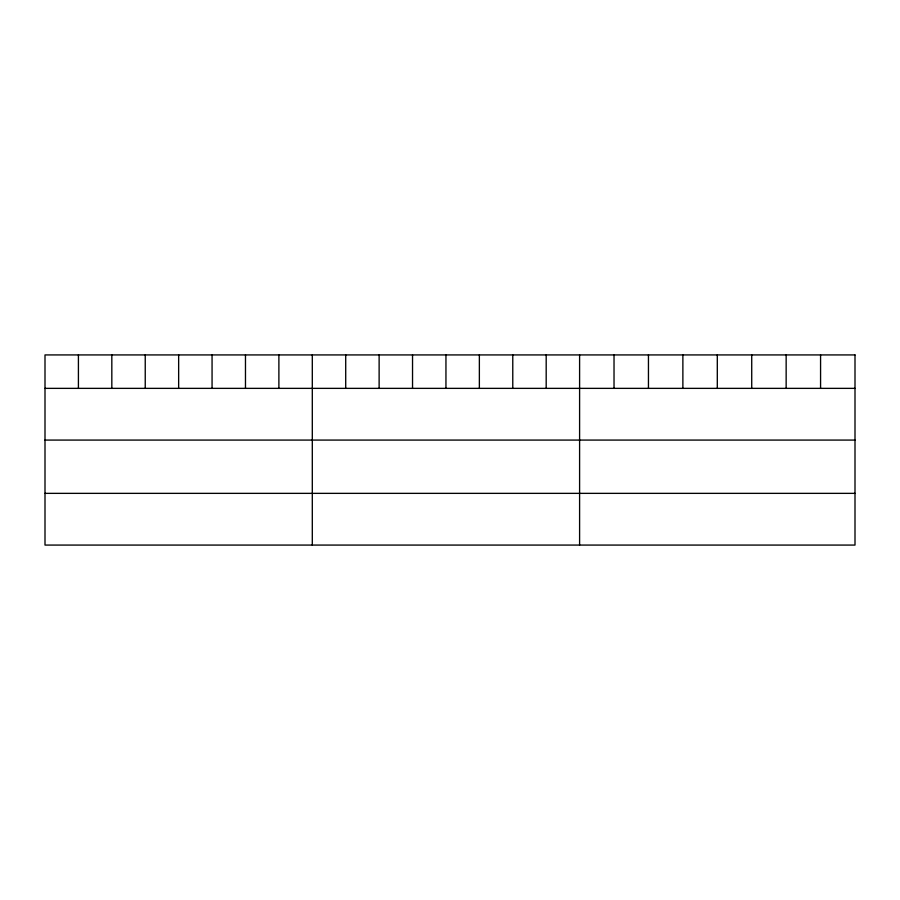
<?xml version="1.0" encoding="UTF-8"?>
<svg xmlns="http://www.w3.org/2000/svg" width="900" height="900" viewBox="0 0 900 900"><rect width="100%" height="100%" fill="white"/><g stroke="black" fill="none" stroke-linecap="round" stroke-linejoin="round"><path stroke-width="1.35" d="M45 388.361L855 388.361M45 440.077L855 440.077M45 493.358L855 493.358M820.575 354.926L820.575 388.361M786.15 354.926L786.15 388.361M751.725 354.926L751.725 388.361M717.3 354.926L717.3 388.361M682.875 354.926L682.875 388.361M648.45 354.926L648.45 388.361M614.025 354.926L614.025 388.361M579.6 354.926L579.6 545.074M546.188 354.926L546.188 388.361M512.775 354.926L512.775 388.361M479.363 354.926L479.363 388.361M445.95 354.926L445.95 388.361M412.537 354.926L412.537 388.361M379.125 354.926L379.125 388.361M345.713 354.926L345.713 388.361M312.3 354.926L312.3 545.074M278.887 354.926L278.887 388.361M245.475 354.926L245.475 388.361M212.062 354.926L212.062 388.361M178.65 354.926L178.65 388.361M145.237 354.926L145.237 388.361M111.825 354.926L111.825 388.361M78.413 354.926L78.413 388.361M855 354.926L45 354.926L45 545.074L855 545.074L855 354.926"/></g></svg>
